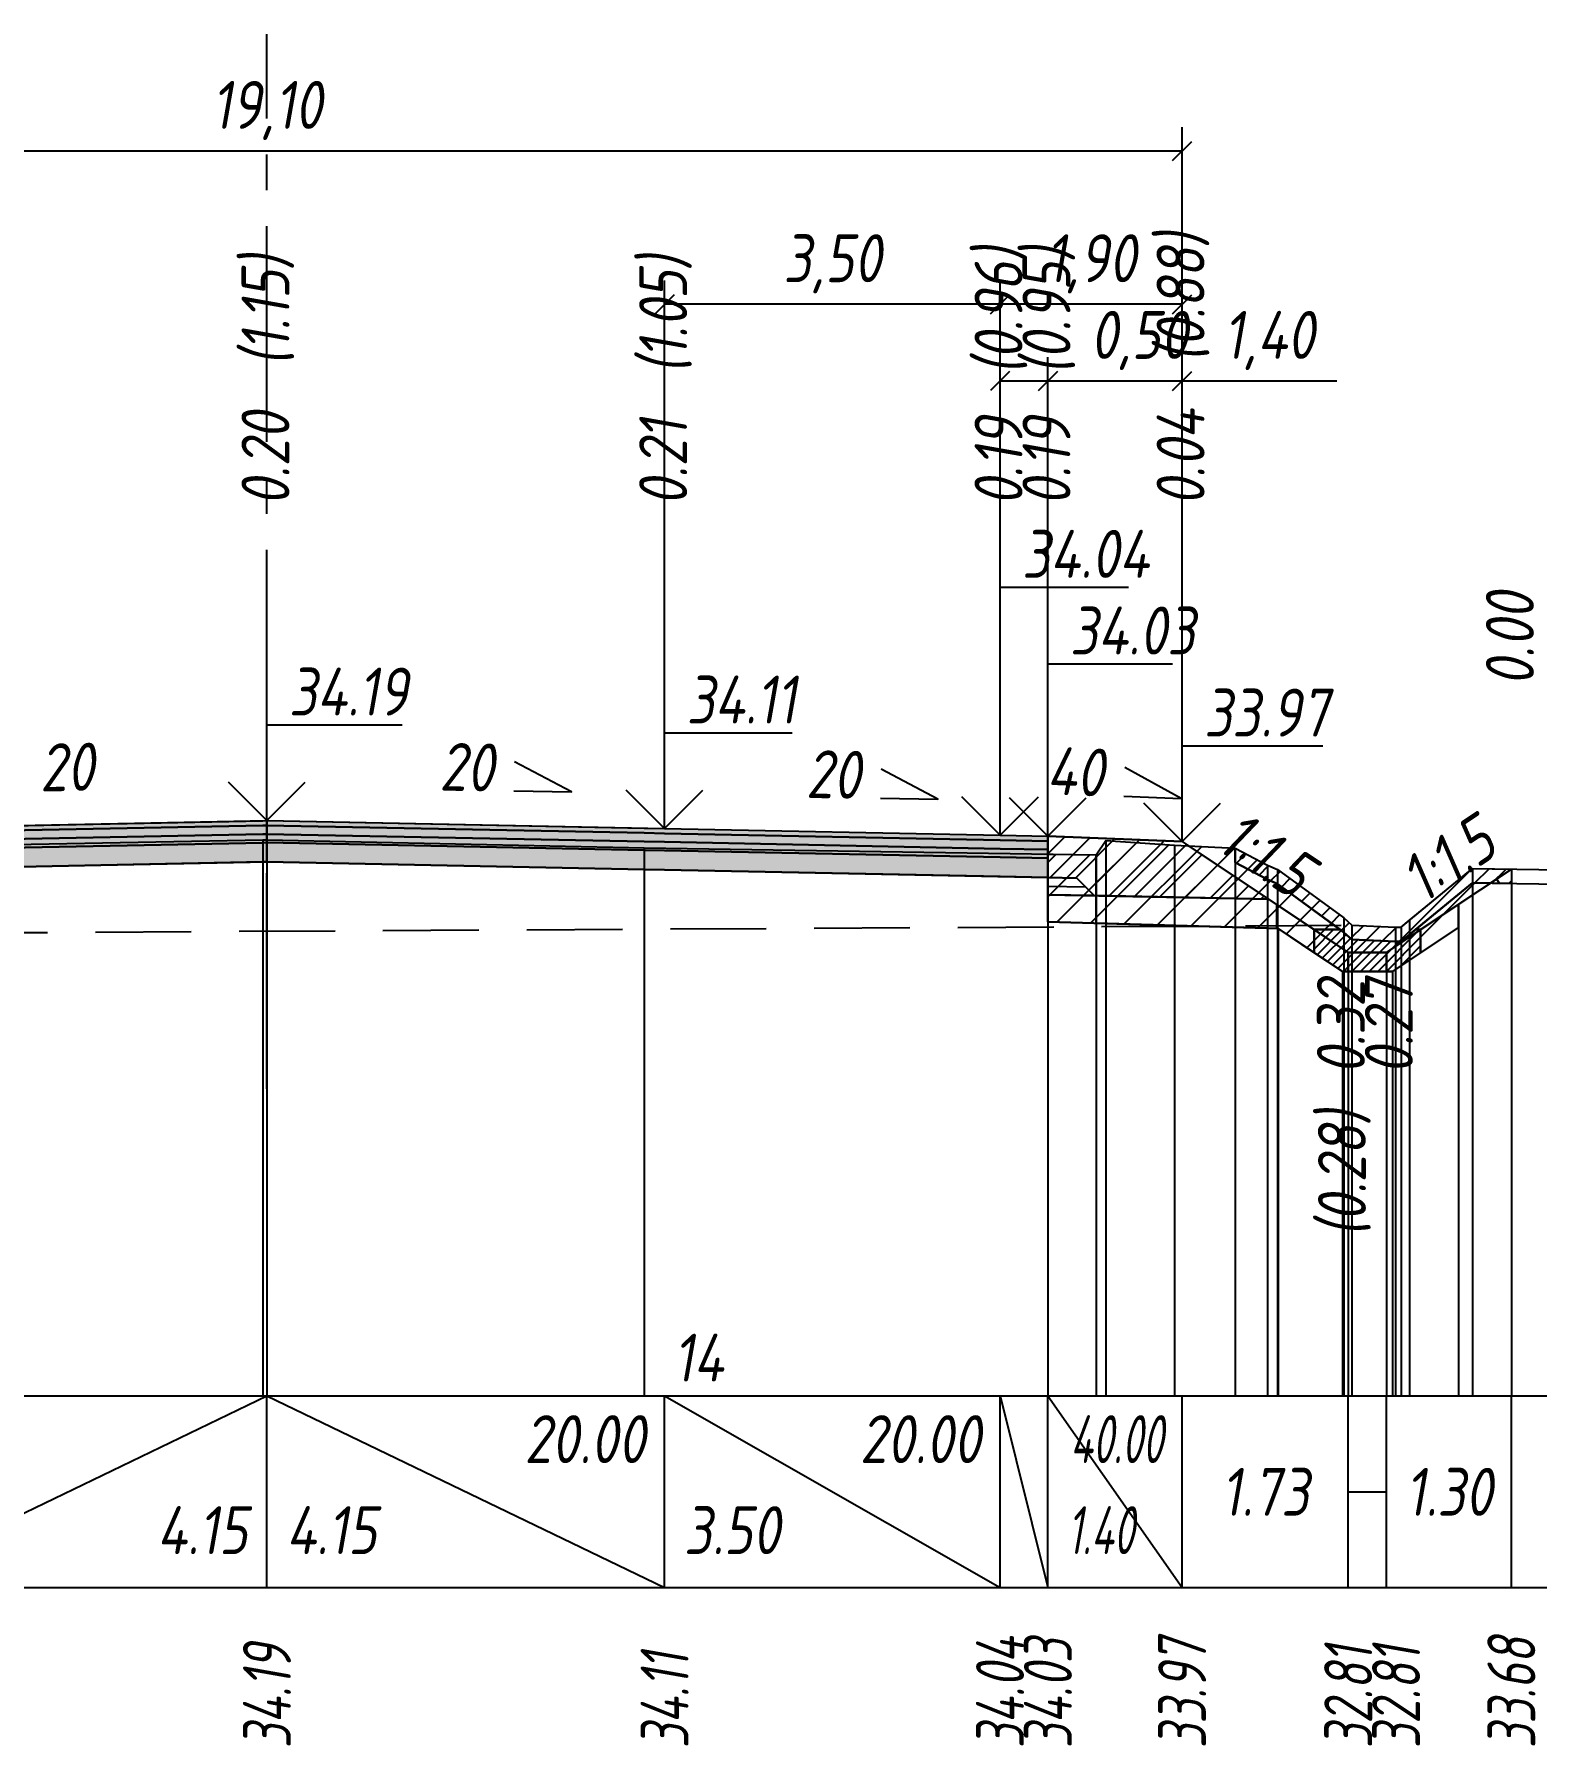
# Model space of a CAD drawing. Extents: x -717 to 1451, y -133302 to 233.
# Drawn here: x 161.8 to 240.2, y -91771.3 to -91682 of the extents above; entities that cross this region are included whole.
import ezdxf
from ezdxf.enums import TextEntityAlignment as Align

# ---------------------------------------------------------------- set-up
doc = ezdxf.new("R2010")
doc.units = 0
doc.linetypes.add('осевая2', pattern=[1.125, 0.75, -0.125, 0.125, -0.125])
doc.linetypes.add('штриховая', pattern=[0.75, 0.5, -0.25])
for name, color, linetype in [('Интерполированный поперечник', 2, 'Continuous'), ('Код_514', 1, 'Continuous'), ('Контур_0', 7, 'Continuous'), ('Контур_2521', 7, 'Continuous'), ('Контур_2564', 7, 'Continuous'), ('Контур_2660', 7, 'Continuous'), ('Контур_2665', 7, 'Continuous'), ('Контур_400', 7, 'Continuous'), ('Контур_508', 7, 'Continuous'), ('Контур_512', 7, 'Continuous'), ('Контур_513', 7, 'Continuous'), ('Контур_818', 7, 'Continuous'), ('Красный поперечник', 1, 'Continuous'), ('Объём_2501', 7, 'Continuous'), ('Объём_2564', 7, 'Continuous'), ('Объём_2650', 7, 'Continuous'), ('Объём_2660', 7, 'Continuous'), ('Объём_2661', 7, 'Continuous'), ('Объём_2662', 7, 'Continuous'), ('Объём_2663', 7, 'Continuous'), ('Объём_2664', 7, 'Continuous'), ('Объём_2665', 7, 'Continuous'), ('Объём_2666', 7, 'Continuous'), ('Объём_2667', 7, 'Continuous'), ('Объём_2668', 7, 'Continuous'), ('Объём_2669', 7, 'Continuous'), ('Объём_2675', 7, 'Continuous'), ('Ось', 1, 'осевая2'), ('Откосы', 7, 'Continuous'), ('Отметки покрытия', 7, 'Continuous'), ('Рабочие отметки', 7, 'Continuous'), ('Рабочие отметки доп.', 7, 'Continuous'), ('Слои выравнивания', 7, 'Continuous'), ('Таблица', 7, 'Continuous'), ('Уклоны проезжей части', 7, 'Continuous'), ('Черный поперечник', 3, 'Continuous')]:
    doc.layers.add(name, color=color, linetype=linetype)
for name, color, linetype, true_color in [('Контур_2540', 2, 'Continuous', 0xffff00), ('Контур_2560', 2, 'Continuous', 0xffff00), ('Контур_2561', 7, 'Continuous', 0xff8040), ('Контур_2562', 3, 'Continuous', 0x00ff00), ('Контур_2563', 7, 'Continuous', 0xff8000), ('Контур_2570', 7, 'Continuous', 0x80ff00), ('Контур_2583', 3, 'Continuous', 0x00ff00), ('Контур_2584', 3, 'Continuous', 0x00ff00), ('Контур_2725', 7, 'Continuous', 0x323232), ('Контур_2736', 4, 'Continuous', 0x00ffff), ('Контур_2737', 4, 'Continuous', 0x00ffff), ('Контур_2738', 4, 'Continuous', 0x00ffff), ('Контур_2739', 4, 'Continuous', 0x00ffff), ('Контур_2741', 4, 'Continuous', 0x00ffff), ('Контур_2742', 4, 'Continuous', 0x00ffff), ('Контур_2743', 4, 'Continuous', 0x00ffff), ('Контур_2744', 7, 'Continuous', 0xa4ffff), ('Контур_2745', 7, 'Continuous', 0xa4ffff), ('Контур_2747', 4, 'Continuous', 0x00ffff), ('Контур_2748', 4, 'Continuous', 0x00ffff), ('Контур_2749', 4, 'Continuous', 0x00ffff), ('Контур_2750', 4, 'Continuous', 0x00ffff), ('Контур_2751', 4, 'Continuous', 0x00ffff), ('Контур_2752', 4, 'Continuous', 0x00ffff), ('Контур_2760', 7, 'Continuous', 0x323232), ('Контур_2761', 7, 'Continuous', 0x323232), ('Контур_2762', 7, 'Continuous', 0x323232), ('Контур_2763', 7, 'Continuous', 0x323232), ('Контур_402', 7, 'Continuous', 0xff6464), ('Контур_703', 4, 'Continuous', 0x00ffff), ('Контур_705', 4, 'Continuous', 0x00ffff), ('Контур_707', 4, 'Continuous', 0x00ffff), ('Контур_720', 131, 'Continuous', 0xaaffff), ('Объём_2520', 7, 'Continuous', 0x80ffff), ('Объём_2540', 2, 'Continuous', 0xffff00), ('Объём_2560', 2, 'Continuous', 0xffff00), ('Объём_2561', 7, 'Continuous', 0xff8040), ('Объём_2562', 3, 'Continuous', 0x00ff00), ('Объём_2563', 7, 'Continuous', 0xff8000), ('Объём_2570', 7, 'Continuous', 0x80ff00), ('Объём_2583', 3, 'Continuous', 0x00ff00), ('Объём_2584', 3, 'Continuous', 0x00ff00), ('Объём_2593', 3, 'Continuous', 0x00ff00), ('Объём_2597', 3, 'Continuous', 0x00ff00), ('Объём_2600', 7, 'Continuous', 0x808000), ('Объём_2620', 2, 'Continuous', 0xffff00), ('Объём_2746', 2, 'Continuous', 0xffff00)]:
    doc.layers.add(name, color=color, linetype=linetype, true_color=true_color)
doc.styles.get("Standard").update_dxf_attribs({"font": 'txt', "height": 2.5})
doc.styles.add('М', font='romand.shx', dxfattribs={"width": 0.8, "oblique": 10, "height": 2.5})
doc.dimstyles.new('ISO-25', dxfattribs={"dimtxt": 2.5, "dimasz": 2.5, "dimexe": 1.25, "dimexo": 0.625, "dimtad": 1, "dimtxsty": 'Standard', "dimcen": 2.5, "dimadec": 0, "dimazin": 0, "dimtfac": 1, "dimtmove": 0, "dimatfit": 3, "dimfxl": 1, "dimarcsym": 0})

# ---------------------------------------------------------------- blocks, each defined once
blk = doc.blocks.new('_Oblique')
at = {"color": 0, "linetype": 'ByBlock', "lineweight": -2}
blk.add_line((-0.5, -0.5), (0.5, 0.5), dxfattribs=at)
blk = doc.blocks.new('*D1795')
at = {"color": 0, "lineweight": -2, "transparency": 16777216}
for p, q in [((214.697, -91723.233), (214.697, -91698.793)), ((221.697, -91723.513), (221.697, -91698.793)), ((214.697, -91700.043), (221.697, -91700.043)), ((221.697, -91700.043), (229.777, -91700.043))]:
    blk.add_line(p, q, dxfattribs=at)
at = {"layer": 'Defpoints', "color": 0, "transparency": 16777216}
for p in [(221.697, -91700.043), (214.697, -91723.858), (221.697, -91724.138)]:
    blk.add_point(p, dxfattribs=at)
at = {"color": 0, "lineweight": -2, "transparency": 16777216, "rotation": 180}
blk.add_blockref('_Oblique', (214.697, -91700.043), dxfattribs=at)
at = {"color": 0, "lineweight": -2, "transparency": 16777216}
blk.add_blockref('_Oblique', (221.697, -91700.043), dxfattribs=at)
at = {"color": 0, "transparency": 16777216, "insert": (226.237, -91697.93), "char_height": 2.5, "width": 8.75, "attachment_point": 5, "style": 'М'}
blk.add_mtext('1,40', dxfattribs=at)
blk = doc.blocks.new('*D1797')
at = {"color": 0, "lineweight": -2, "transparency": 16777216}
for p, q in [((212.197, -91723.183), (212.197, -91698.793)), ((214.697, -91723.233), (214.697, -91698.793)), ((212.197, -91700.043), (214.697, -91700.043)), ((214.697, -91700.043), (223.22, -91700.043))]:
    blk.add_line(p, q, dxfattribs=at)
at = {"layer": 'Defpoints', "color": 0, "transparency": 16777216}
for p in [(214.697, -91700.043), (212.197, -91723.808), (214.697, -91723.858)]:
    blk.add_point(p, dxfattribs=at)
at = {"color": 0, "lineweight": -2, "transparency": 16777216, "rotation": 180}
blk.add_blockref('_Oblique', (212.197, -91700.043), dxfattribs=at)
at = {"color": 0, "lineweight": -2, "transparency": 16777216}
blk.add_blockref('_Oblique', (214.697, -91700.043), dxfattribs=at)
at = {"color": 0, "transparency": 16777216, "insert": (219.458, -91697.93), "char_height": 2.5, "width": 9.16667, "attachment_point": 5, "style": 'М'}
blk.add_mtext('0,50', dxfattribs=at)
blk = doc.blocks.new('*D1799')
at = {"color": 0, "lineweight": -2, "transparency": 16777216}
for p, q in [((194.697, -91722.833), (194.697, -91694.793)), ((212.197, -91723.183), (212.197, -91694.793)), ((212.197, -91696.043), (194.697, -91696.043))]:
    blk.add_line(p, q, dxfattribs=at)
at = {"layer": 'Defpoints', "color": 0, "transparency": 16777216}
for p in [(194.697, -91696.043), (194.697, -91723.458), (212.197, -91723.808)]:
    blk.add_point(p, dxfattribs=at)
at = {"color": 0, "lineweight": -2, "transparency": 16777216, "rotation": 180}
blk.add_blockref('_Oblique', (194.697, -91696.043), dxfattribs=at)
at = {"color": 0, "lineweight": -2, "transparency": 16777216}
blk.add_blockref('_Oblique', (212.197, -91696.043), dxfattribs=at)
at = {"color": 0, "transparency": 16777216, "insert": (203.447, -91693.93), "char_height": 2.5, "width": 9.58333, "attachment_point": 5, "style": 'М'}
blk.add_mtext('3,50', dxfattribs=at)
blk = doc.blocks.new('*D1800')
at = {"color": 0, "lineweight": -2, "transparency": 16777216}
for p, q in [((212.197, -91723.183), (212.197, -91694.793)), ((221.697, -91723.513), (221.697, -91694.793)), ((221.697, -91696.043), (212.197, -91696.043))]:
    blk.add_line(p, q, dxfattribs=at)
at = {"layer": 'Defpoints', "color": 0, "transparency": 16777216}
for p in [(212.197, -91696.043), (212.197, -91723.808), (221.697, -91724.138)]:
    blk.add_point(p, dxfattribs=at)
at = {"color": 0, "lineweight": -2, "transparency": 16777216, "rotation": 180}
blk.add_blockref('_Oblique', (212.197, -91696.043), dxfattribs=at)
at = {"color": 0, "lineweight": -2, "transparency": 16777216}
blk.add_blockref('_Oblique', (221.697, -91696.043), dxfattribs=at)
at = {"color": 0, "transparency": 16777216, "insert": (216.947, -91693.93), "char_height": 2.5, "width": 8.75, "attachment_point": 5, "style": 'М'}
blk.add_mtext('1,90', dxfattribs=at)
blk = doc.blocks.new('*D1802')
at = {"color": 0, "lineweight": -2, "transparency": 16777216}
for p, q in [((126.197, -91723.513), (126.197, -91686.793)), ((221.697, -91723.513), (221.697, -91686.793)), ((126.197, -91688.043), (221.697, -91688.043))]:
    blk.add_line(p, q, dxfattribs=at)
at = {"layer": 'Defpoints', "color": 0, "transparency": 16777216}
for p in [(221.697, -91688.043), (126.197, -91724.138), (221.697, -91724.138)]:
    blk.add_point(p, dxfattribs=at)
at = {"color": 0, "lineweight": -2, "transparency": 16777216, "rotation": 180}
blk.add_blockref('_Oblique', (126.197, -91688.043), dxfattribs=at)
at = {"color": 0, "lineweight": -2, "transparency": 16777216}
blk.add_blockref('_Oblique', (221.697, -91688.043), dxfattribs=at)
at = {"color": 0, "transparency": 16777216, "insert": (173.947, -91685.93), "char_height": 2.5, "width": 10.41667, "attachment_point": 5, "style": 'М'}
blk.add_mtext('19,10', dxfattribs=at)

msp = doc.modelspace()

# ---------------------------------------------------------------- hatches: boundary and pattern name
at = {"layer": 'Объём_2563'}
h = msp.add_hatch(dxfattribs=at)
h.set_pattern_fill('ANSI31', color=256, scale=0.3)
h.paths.add_polyline_path([(217.115, -91726.894), (216.197, -91725.976), (214.697, -91725.946), (214.697, -91723.796), (221.697, -91724.076), (226.197, -91727.076)])
at = {"layer": 'Объём_2570'}
h = msp.add_hatch(dxfattribs=at)
h.set_pattern_fill('ANSI31', color=256, scale=0.2)
h.paths.add_polyline_path([(238.879, -91726.263), (236.853, -91726.232), (233.13, -91729.288), (232.823, -91729.287), (230.554, -91729.186), (230.131, -91728.81), (226.683, -91726.287), (226.156, -91726.051), (224.463, -91725.169), (224.463, -91724.419), (226.156, -91725.301), (226.683, -91725.537), (230.131, -91728.06), (230.554, -91728.436), (232.823, -91728.537), (233.13, -91728.538), (236.853, -91725.482), (238.879, -91725.513)])
at = {"layer": 'Объём_2600'}
h = msp.add_hatch(dxfattribs=at)
h.set_pattern_fill('ANSI31', color=6, scale=0.4)
h.paths.add_polyline_path([(226.701, -91728.613), (214.697, -91728.253), (214.697, -91724.723), (217.215, -91724.761), (217.715, -91724.011), (221.296, -91724.253), (224.463, -91724.419), (224.463, -91725.169), (226.156, -91726.051), (226.683, -91726.287), (229.939, -91728.67), (228.588, -91728.67), (228.588, -91729.872)])
h = msp.add_hatch(dxfattribs=at)
h.set_pattern_fill('HONEY', color=5, scale=0.3)
h.paths.add_polyline_path([(237.779, -91726.246), (238.879, -91725.513), (238.879, -91726.263)])
h = msp.add_hatch(dxfattribs=at)
h.set_pattern_fill('ANSI31', color=6, scale=0.4)
h.paths.add_polyline_path([(236.853, -91726.232), (237.779, -91726.246), (236.116, -91727.355), (236.116, -91728.557), (234.144, -91729.872), (234.144, -91728.67), (233.883, -91728.67)])
at = {"layer": 'Объём_2620'}
h = msp.add_hatch(dxfattribs=at)
h.set_pattern_fill('ANSI31', color=2, scale=0.1)
h.paths.add_polyline_path([(234.144, -91728.67), (234.144, -91729.872), (232.669, -91730.855), (230.063, -91730.855), (228.588, -91729.872), (228.588, -91728.67), (229.939, -91728.67), (230.131, -91728.81), (230.554, -91729.186), (232.823, -91729.287), (233.13, -91729.288), (233.883, -91728.67)])
at = {"layer": 'Слои выравнивания'}
for color, points in [(2, [(133.197, -91723.796), (135.697, -91723.746), (153.197, -91723.396), (155.128, -91723.357), (173.738, -91722.985), (173.947, -91722.981), (173.947, -91723.231), (173.738, -91723.235), (155.128, -91723.607), (153.197, -91723.646), (135.697, -91723.996), (133.197, -91724.046)]), (2, [(173.947, -91722.981), (193.633, -91723.374), (194.697, -91723.396), (212.197, -91723.746), (214.697, -91723.796), (214.697, -91724.046), (212.197, -91723.996), (194.697, -91723.646), (193.633, -91723.624), (173.947, -91723.231)]), (3, [(133.197, -91724.046), (135.697, -91723.996), (153.197, -91723.646), (155.128, -91723.607), (173.738, -91723.235), (173.947, -91723.231), (173.947, -91723.681), (173.738, -91723.685), (155.128, -91724.057), (153.197, -91724.096), (135.697, -91724.446), (133.197, -91724.496)]), (4, [(133.197, -91724.496), (135.697, -91724.446), (153.197, -91724.096), (155.128, -91724.057), (173.738, -91723.685), (173.947, -91723.681), (173.947, -91724.131), (173.738, -91724.135), (155.128, -91724.507), (153.197, -91724.546), (135.697, -91724.896), (133.197, -91724.946)]), (3, [(173.947, -91723.231), (193.633, -91723.624), (194.697, -91723.646), (212.197, -91723.996), (214.697, -91724.046), (214.697, -91724.496), (212.197, -91724.446), (194.697, -91724.096), (193.633, -91724.074), (173.947, -91723.681)]), (4, [(173.947, -91723.681), (193.633, -91724.074), (194.697, -91724.096), (212.197, -91724.446), (214.697, -91724.496), (214.697, -91724.946), (212.197, -91724.896), (194.697, -91724.546), (193.633, -91724.524), (173.947, -91724.131)]), (5, [(133.197, -91724.946), (135.697, -91724.896), (153.197, -91724.546), (155.128, -91724.507), (173.738, -91724.135), (173.947, -91724.131), (173.947, -91725.131), (173.738, -91725.135), (155.128, -91725.507), (153.197, -91725.546), (135.697, -91725.896), (133.197, -91725.946)]), (5, [(173.947, -91724.131), (193.633, -91724.524), (194.697, -91724.546), (212.197, -91724.896), (214.697, -91724.946), (214.697, -91725.946), (212.197, -91725.896), (194.697, -91725.546), (193.633, -91725.524), (173.947, -91725.131)])]:
    msp.add_hatch(color=color, dxfattribs=at).paths.add_polyline_path(points)

# ---------------------------------------------------------------- linework, layer by layer
at = {"layer": 'Интерполированный поперечник', "linetype": 'штриховая', "ltscale": 10, "flags": 128}
msp.add_lwpolyline([(105, -91729.126), (230.554, -91728.436)], dxfattribs=at)
at = {"layer": 'Код_514'}
for p, q in [((153.197, -91763), (173.947, -91753)), ((173.947, -91763), (173.947, -91753)), ((173.947, -91753), (194.697, -91763)), ((194.697, -91763), (194.697, -91753)), ((194.697, -91753), (212.197, -91763)), ((212.197, -91763), (212.197, -91753)), ((212.197, -91753), (214.697, -91763)), ((214.697, -91763), (214.697, -91753)), ((214.697, -91753), (221.697, -91763)), ((221.697, -91763), (221.697, -91753)), ((230.366, -91763), (230.366, -91753)), ((232.366, -91763), (232.366, -91753)), ((238.879, -91763), (238.879, -91753)), ((230.366, -91758), (232.366, -91758))]:
    msp.add_line(p, q, dxfattribs=at)
at = {"layer": 'Контур_0', "flags": 128}
for points in [[(221.697, -91724.076), (221.697, -91724.076), (221.697, -91724.076), (221.697, -91724.076), (221.697, -91724.076), (221.697, -91724.076), (221.697, -91724.076), (221.697, -91724.076), (221.697, -91724.076), (221.697, -91724.076), (221.697, -91724.076), (221.697, -91724.076), (221.697, -91724.076), (221.697, -91724.076), (221.697, -91724.076), (230.366, -91729.855)], [(221.697, -91724.076), (221.697, -91724.076), (221.697, -91724.076), (221.697, -91724.076), (221.697, -91724.076), (221.697, -91724.076), (221.697, -91724.076), (221.697, -91724.076), (221.697, -91724.076), (221.697, -91724.076), (221.697, -91724.076), (221.697, -91724.076), (221.697, -91724.076), (221.697, -91724.076), (221.697, -91724.076), (230.366, -91729.855), (232.366, -91729.855), (238.879, -91725.513), (238.879, -91725.513), (238.879, -91725.513), (238.879, -91725.513), (238.879, -91725.513), (238.879, -91725.513), (238.879, -91725.513), (238.879, -91725.513), (238.879, -91725.513), (238.879, -91725.513), (238.879, -91725.513), (238.879, -91725.513), (238.879, -91725.513)], [(214.697, -91726.846), (214.697, -91725.946), (216.197, -91725.976), (217.115, -91726.894), (214.697, -91726.846), (214.697, -91726.846)], [(214.697, -91725.946), (216.197, -91725.976), (217.115, -91726.894), (226.197, -91727.076)]]:
    msp.add_lwpolyline(points, dxfattribs=at)
at = {"layer": 'Контур_2521', "color": 250, "flags": 128}
msp.add_lwpolyline([(214.697, -91726.396), (216.656, -91726.435)], dxfattribs=at)
at = {"layer": 'Контур_2540', "flags": 128}
msp.add_lwpolyline([(226.616, -91728.557), (226.701, -91728.613), (214.697, -91728.253), (214.697, -91726.846), (226.197, -91727.076), (226.616, -91727.355), (226.616, -91728.557), (226.616, -91728.557)], dxfattribs=at)
at = {"layer": 'Контур_2560', "flags": 128}
msp.add_lwpolyline([(214.697, -91723.796), (221.697, -91724.076), (221.697, -91724.076), (221.697, -91724.076)], dxfattribs=at)
at = {"layer": 'Контур_2561', "flags": 128}
msp.add_lwpolyline([(214.697, -91723.796), (214.697, -91723.796), (221.697, -91724.076), (221.697, -91724.076), (214.697, -91723.796)], dxfattribs=at)
at = {"layer": 'Контур_2562', "flags": 128}
msp.add_lwpolyline([(221.697, -91724.076), (221.697, -91724.076), (221.697, -91724.076), (221.697, -91724.076), (221.697, -91724.076)], dxfattribs=at)
at = {"layer": 'Контур_2563', "flags": 128}
msp.add_lwpolyline([(217.115, -91726.894), (216.197, -91725.976), (214.697, -91725.946), (214.697, -91723.796), (221.697, -91724.076), (226.197, -91727.076), (217.115, -91726.894), (217.115, -91726.894)], dxfattribs=at)
at = {"layer": 'Контур_2564', "flags": 128}
msp.add_lwpolyline([(214.697, -91723.796), (221.697, -91724.076)], dxfattribs=at)
at = {"layer": 'Контур_2570', "flags": 128}
msp.add_lwpolyline([(155.128, -91724.333), (173.738, -91723.981), (173.947, -91723.986), (193.633, -91724.408), (217.215, -91724.761), (217.715, -91724.011), (221.296, -91724.253), (224.463, -91724.419), (224.463, -91725.169), (226.156, -91726.051), (226.683, -91726.287), (230.131, -91728.81), (230.554, -91729.186), (232.823, -91729.287), (233.13, -91729.288), (233.567, -91728.929), (236.853, -91726.232), (262.276, -91726.614)], dxfattribs=at)
at = {"layer": 'Контур_2583', "flags": 128}
for points in [[(230.366, -91729.855), (226.616, -91727.355), (226.616, -91728.557), (230.063, -91730.855), (230.366, -91730.855), (230.366, -91729.855)], [(236.116, -91728.557), (236.116, -91727.355), (232.366, -91729.855), (232.366, -91730.855), (232.669, -91730.855), (236.116, -91728.557)]]:
    msp.add_lwpolyline(points, dxfattribs=at)
at = {"layer": 'Контур_2584', "flags": 128}
msp.add_lwpolyline([(230.366, -91729.855), (230.366, -91730.855), (232.366, -91730.855), (232.366, -91729.855), (230.366, -91729.855)], dxfattribs=at)
at = {"layer": 'Контур_2660', "flags": 128}
msp.add_lwpolyline([(214.697, -91728.253), (226.701, -91728.613)], dxfattribs=at)
at = {"layer": 'Контур_2665', "flags": 128}
msp.add_lwpolyline([(221.697, -91724.076), (221.697, -91724.076)], dxfattribs=at)
at = {"layer": 'Контур_2725', "flags": 128}
msp.add_lwpolyline([(133.197, -91725.946), (135.697, -91725.896), (153.197, -91725.546), (155.128, -91725.507), (173.738, -91725.135), (173.947, -91725.131), (193.633, -91725.524), (194.697, -91725.546), (212.197, -91725.896), (214.697, -91725.946)], dxfattribs=at)
at = {"layer": 'Контур_2736', "flags": 128}
msp.add_lwpolyline([(221.697, -91724.076), (221.697, -91724.076)], dxfattribs=at)
at = {"layer": 'Контур_2737', "flags": 128}
msp.add_lwpolyline([(221.697, -91724.076), (221.697, -91724.076)], dxfattribs=at)
at = {"layer": 'Контур_2738', "flags": 128}
msp.add_lwpolyline([(221.697, -91724.076), (221.697, -91724.076)], dxfattribs=at)
at = {"layer": 'Контур_2739', "flags": 128}
msp.add_lwpolyline([(221.697, -91724.076), (221.697, -91724.076)], dxfattribs=at)
at = {"layer": 'Контур_2741', "flags": 128}
msp.add_lwpolyline([(238.879, -91725.513), (238.879, -91725.513)], dxfattribs=at)
at = {"layer": 'Контур_2742', "flags": 128}
msp.add_lwpolyline([(238.879, -91725.513), (238.879, -91725.513)], dxfattribs=at)
at = {"layer": 'Контур_2743', "flags": 128}
msp.add_lwpolyline([(238.879, -91725.513), (238.879, -91725.513)], dxfattribs=at)
at = {"layer": 'Контур_2744', "flags": 128}
msp.add_lwpolyline([(238.879, -91725.513), (238.879, -91725.513)], dxfattribs=at)
msp.add_lwpolyline([(238.879, -91725.513), (238.879, -91725.513)], dxfattribs=at)
msp.add_lwpolyline([(238.879, -91725.513), (238.879, -91725.513)], dxfattribs=at)
msp.add_lwpolyline([(238.879, -91725.513), (238.879, -91725.513)], dxfattribs=at)
msp.add_lwpolyline([(238.879, -91725.513), (238.879, -91725.513)], dxfattribs=at)
msp.add_lwpolyline([(238.879, -91725.513), (238.879, -91725.513)], dxfattribs=at)
at = {"layer": 'Контур_2745', "flags": 128}
msp.add_lwpolyline([(221.697, -91724.076), (221.697, -91724.076)], dxfattribs=at)
msp.add_lwpolyline([(221.697, -91724.076), (221.697, -91724.076)], dxfattribs=at)
msp.add_lwpolyline([(221.697, -91724.076), (221.697, -91724.076)], dxfattribs=at)
msp.add_lwpolyline([(221.697, -91724.076), (221.697, -91724.076)], dxfattribs=at)
msp.add_lwpolyline([(221.697, -91724.076), (221.697, -91724.076)], dxfattribs=at)
msp.add_lwpolyline([(221.697, -91724.076), (221.697, -91724.076)], dxfattribs=at)
at = {"layer": 'Контур_2747', "flags": 128}
msp.add_lwpolyline([(221.697, -91724.076), (221.697, -91724.076)], dxfattribs=at)
at = {"layer": 'Контур_2748', "flags": 128}
msp.add_lwpolyline([(221.697, -91724.076), (221.697, -91724.076)], dxfattribs=at)
at = {"layer": 'Контур_2749', "flags": 128}
msp.add_lwpolyline([(221.697, -91724.076), (221.697, -91724.076)], dxfattribs=at)
at = {"layer": 'Контур_2750', "flags": 128}
msp.add_lwpolyline([(238.879, -91725.513), (238.879, -91725.513)], dxfattribs=at)
at = {"layer": 'Контур_2751', "flags": 128}
msp.add_lwpolyline([(238.879, -91725.513), (238.879, -91725.513)], dxfattribs=at)
at = {"layer": 'Контур_2752', "flags": 128}
msp.add_lwpolyline([(238.879, -91725.513), (238.879, -91725.513)], dxfattribs=at)
at = {"layer": 'Контур_2760', "flags": 128}
msp.add_lwpolyline([(133.197, -91723.796), (135.697, -91723.746), (153.197, -91723.396), (155.128, -91723.357), (173.738, -91722.985), (173.947, -91722.981), (193.633, -91723.374), (194.697, -91723.396), (212.197, -91723.746), (214.697, -91723.796)], dxfattribs=at)
at = {"layer": 'Контур_2761', "flags": 128}
msp.add_lwpolyline([(133.197, -91724.046), (135.697, -91723.996), (153.197, -91723.646), (155.128, -91723.607), (173.738, -91723.235), (173.947, -91723.231), (193.633, -91723.624), (194.697, -91723.646), (212.197, -91723.996), (214.697, -91724.046)], dxfattribs=at)
at = {"layer": 'Контур_2762', "flags": 128}
msp.add_lwpolyline([(133.197, -91724.496), (135.697, -91724.446), (153.197, -91724.096), (155.128, -91724.057), (173.738, -91723.685), (173.947, -91723.681), (193.633, -91724.074), (194.697, -91724.096), (212.197, -91724.446), (214.697, -91724.496)], dxfattribs=at)
at = {"layer": 'Контур_2763', "flags": 128}
msp.add_lwpolyline([(133.197, -91724.946), (135.697, -91724.896), (153.197, -91724.546), (155.128, -91724.507), (173.738, -91724.135), (173.947, -91724.131), (193.633, -91724.524), (194.697, -91724.546), (212.197, -91724.896), (214.697, -91724.946)], dxfattribs=at)
at = {"layer": 'Контур_400', "flags": 128}
for points in [[(133.197, -91723.796), (135.697, -91723.746), (135.697, -91723.746), (135.697, -91723.746), (135.697, -91723.746), (135.697, -91723.746), (135.697, -91723.746), (153.197, -91723.396), (173.947, -91722.981)], [(173.947, -91722.981), (194.697, -91723.396), (212.197, -91723.746), (212.197, -91723.746), (212.197, -91723.746), (212.197, -91723.746), (212.197, -91723.746), (212.197, -91723.746), (214.697, -91723.796)]]:
    msp.add_lwpolyline(points, dxfattribs=at)
at = {"layer": 'Контур_402', "flags": 128}
msp.add_lwpolyline([(119.306, -91728.67), (133.197, -91728.253), (133.197, -91725.946), (173.947, -91725.131), (214.697, -91725.946), (214.697, -91728.253), (226.701, -91728.613)], dxfattribs=at)
at = {"layer": 'Контур_508', "flags": 128}
msp.add_lwpolyline([(105, -91729.126), (107.06, -91730.5), (107.06, -91731.702), (110.508, -91734), (110.81, -91734), (112.81, -91734), (113.113, -91734), (116.56, -91731.702), (116.56, -91730.5), (119.306, -91728.67), (133.197, -91728.253), (133.197, -91725.946), (173.947, -91725.131), (214.697, -91725.946), (214.697, -91728.253), (226.701, -91728.613), (230.063, -91730.855), (230.366, -91730.855), (232.366, -91730.855), (232.669, -91730.855), (236.116, -91728.557), (236.116, -91727.355), (238.879, -91725.513)], dxfattribs=at)
at = {"layer": 'Контур_512', "flags": 128}
msp.add_lwpolyline([(214.697, -91728.253), (226.701, -91728.613), (230.063, -91730.855), (230.366, -91730.855), (232.366, -91730.855), (232.669, -91730.855), (236.116, -91728.557), (236.116, -91727.355), (238.879, -91725.513)], dxfattribs=at)
at = {"layer": 'Контур_513', "flags": 128}
msp.add_lwpolyline([(105, -91729.126), (107.06, -91730.5), (107.06, -91731.702), (110.508, -91734), (110.81, -91734), (112.81, -91734), (113.113, -91734), (116.56, -91731.702), (116.56, -91730.5), (119.306, -91728.67), (133.197, -91728.253), (133.197, -91725.946), (173.947, -91725.131), (214.697, -91725.946), (214.697, -91728.253), (226.701, -91728.613), (230.063, -91730.855), (230.366, -91730.855), (232.366, -91730.855), (232.669, -91730.855), (236.116, -91728.557), (236.116, -91727.355), (238.879, -91725.513)], dxfattribs=at)
at = {"layer": 'Контур_703', "flags": 128}
for points in [[(221.697, -91724.076), (221.697, -91724.076)], [(221.697, -91724.076), (230.366, -91729.855)]]:
    msp.add_lwpolyline(points, dxfattribs=at)
at = {"layer": 'Контур_705', "flags": 128}
msp.add_lwpolyline([(221.697, -91724.076), (221.697, -91724.076)], dxfattribs=at)
at = {"layer": 'Контур_707', "flags": 128}
msp.add_lwpolyline([(232.366, -91729.855), (238.879, -91725.513)], dxfattribs=at)
at = {"layer": 'Контур_720', "flags": 128}
msp.add_lwpolyline([(230.366, -91729.855), (232.366, -91729.855)], dxfattribs=at)
at = {"layer": 'Контур_818', "flags": 128}
msp.add_lwpolyline([(155.128, -91724.333), (173.738, -91723.981), (173.947, -91723.986), (193.633, -91724.408), (217.215, -91724.761), (217.715, -91724.011), (221.296, -91724.253), (224.463, -91724.419), (224.463, -91725.169), (226.156, -91726.051), (226.683, -91726.287), (230.131, -91728.81), (230.554, -91729.186), (232.823, -91729.287), (233.13, -91729.288), (233.567, -91728.929), (236.853, -91726.232), (238.879, -91726.263)], dxfattribs=at)
at = {"layer": 'Красный поперечник'}
for p, q in [((153.197, -91723.396), (173.947, -91722.981)), ((173.947, -91722.981), (194.697, -91723.396)), ((194.697, -91723.396), (212.197, -91723.746)), ((212.197, -91723.746), (214.697, -91723.796)), ((214.697, -91723.796), (221.697, -91724.076)), ((221.697, -91724.076), (230.366, -91729.855)), ((232.366, -91729.855), (238.879, -91725.513)), ((238.879, -91725.513), (238.879, -91753)), ((236.116, -91727.355), (236.116, -91753)), ((214.697, -91728.253), (214.697, -91753)), ((226.701, -91728.613), (226.701, -91753)), ((236.116, -91728.557), (236.116, -91753)), ((230.366, -91729.855), (232.366, -91729.855)), ((230.063, -91730.855), (230.063, -91753)), ((230.366, -91730.855), (230.366, -91753)), ((232.366, -91730.855), (232.366, -91753)), ((232.669, -91730.855), (232.669, -91753))]:
    msp.add_line(p, q, dxfattribs=at)
at = {"layer": 'Объём_2501', "flags": 128}
for points in [[(133.197, -91723.796), (135.697, -91723.746), (135.697, -91723.746), (135.697, -91723.746), (135.697, -91723.746), (135.697, -91723.746), (135.697, -91723.746), (153.197, -91723.396), (173.947, -91722.981)], [(173.947, -91722.981), (194.697, -91723.396), (212.197, -91723.746), (212.197, -91723.746), (212.197, -91723.746), (212.197, -91723.746), (212.197, -91723.746), (212.197, -91723.746), (214.697, -91723.796)]]:
    msp.add_lwpolyline(points, dxfattribs=at)
at = {"layer": 'Объём_2520', "color": 250, "flags": 128}
msp.add_lwpolyline([(214.697, -91726.846), (214.697, -91725.946), (216.197, -91725.976), (217.115, -91726.894), (214.697, -91726.846), (214.697, -91726.846)], dxfattribs=at)
at = {"layer": 'Объём_2540', "flags": 128}
msp.add_lwpolyline([(226.616, -91728.557), (226.701, -91728.613), (214.697, -91728.253), (214.697, -91726.846), (226.197, -91727.076), (226.616, -91727.355), (226.616, -91728.557), (226.616, -91728.557)], dxfattribs=at)
at = {"layer": 'Объём_2560', "flags": 128}
msp.add_lwpolyline([(214.697, -91723.796), (221.697, -91724.076), (221.697, -91724.076), (221.697, -91724.076)], dxfattribs=at)
at = {"layer": 'Объём_2561', "flags": 128}
msp.add_lwpolyline([(214.697, -91723.796), (214.697, -91723.796), (221.697, -91724.076), (221.697, -91724.076), (214.697, -91723.796)], dxfattribs=at)
at = {"layer": 'Объём_2562', "flags": 128}
msp.add_lwpolyline([(221.697, -91724.076), (221.697, -91724.076), (221.697, -91724.076), (221.697, -91724.076), (221.697, -91724.076)], dxfattribs=at)
at = {"layer": 'Объём_2563', "color": 250, "flags": 128}
msp.add_lwpolyline([(217.115, -91726.894), (216.197, -91725.976), (214.697, -91725.946), (214.697, -91723.796), (221.697, -91724.076), (226.197, -91727.076), (217.115, -91726.894), (217.115, -91726.894)], dxfattribs=at)
at = {"layer": 'Объём_2564', "flags": 128}
msp.add_lwpolyline([(214.697, -91723.796), (221.697, -91724.076)], dxfattribs=at)
at = {"layer": 'Объём_2570', "flags": 128}
msp.add_lwpolyline([(238.879, -91726.263), (236.853, -91726.232), (233.13, -91729.288), (232.823, -91729.287), (230.554, -91729.186), (230.131, -91728.81), (226.683, -91726.287), (226.156, -91726.051), (224.463, -91725.169), (224.463, -91724.419), (226.156, -91725.301), (226.683, -91725.537), (230.131, -91728.06), (230.554, -91728.436), (232.823, -91728.537), (233.13, -91728.538), (236.853, -91725.482), (238.879, -91725.513), (238.879, -91726.263), (238.879, -91726.263)], dxfattribs=at)
at = {"layer": 'Объём_2583', "flags": 128}
for points in [[(230.366, -91729.855), (226.616, -91727.355), (226.616, -91728.557), (230.063, -91730.855), (230.366, -91730.855), (230.366, -91729.855)], [(236.116, -91728.557), (236.116, -91727.355), (232.366, -91729.855), (232.366, -91730.855), (232.669, -91730.855), (236.116, -91728.557)]]:
    msp.add_lwpolyline(points, dxfattribs=at)
at = {"layer": 'Объём_2584', "flags": 128}
msp.add_lwpolyline([(230.366, -91729.855), (230.366, -91730.855), (232.366, -91730.855), (232.366, -91729.855), (230.366, -91729.855)], dxfattribs=at)
at = {"layer": 'Объём_2593', "flags": 128}
for points in [[(226.616, -91727.355), (230.366, -91729.855)], [(232.366, -91729.855), (236.116, -91727.355)]]:
    msp.add_lwpolyline(points, dxfattribs=at)
at = {"layer": 'Объём_2597', "flags": 128}
msp.add_lwpolyline([(230.366, -91729.855), (232.366, -91729.855)], dxfattribs=at)
at = {"layer": 'Объём_2600', "color": 5, "flags": 128}
msp.add_lwpolyline([(237.779, -91726.246), (238.879, -91725.513), (238.879, -91726.263), (237.779, -91726.246), (237.779, -91726.246)], dxfattribs=at)
at = {"layer": 'Объём_2620', "flags": 128}
msp.add_lwpolyline([(234.144, -91728.67), (234.144, -91729.872), (232.669, -91730.855), (230.063, -91730.855), (228.588, -91729.872), (228.588, -91728.67), (229.939, -91728.67), (230.131, -91728.81), (230.554, -91729.186), (232.823, -91729.287), (233.13, -91729.288), (233.883, -91728.67), (234.144, -91728.67), (234.144, -91728.67)], dxfattribs=at)
at = {"layer": 'Объём_2650', "color": 6, "flags": 128}
for points in [[(226.701, -91728.613), (214.697, -91728.253), (214.697, -91724.723), (217.215, -91724.761), (217.715, -91724.011), (221.296, -91724.253), (224.463, -91724.419), (224.463, -91725.169), (226.156, -91726.051), (226.683, -91726.287), (229.939, -91728.67), (228.588, -91728.67), (228.588, -91729.872), (226.701, -91728.613), (226.701, -91728.613)], [(236.853, -91726.232), (237.779, -91726.246), (236.116, -91727.355), (236.116, -91728.557), (234.144, -91729.872), (234.144, -91728.67), (233.883, -91728.67), (236.853, -91726.232), (236.853, -91726.232)]]:
    msp.add_lwpolyline(points, dxfattribs=at)
at = {"layer": 'Объём_2660', "flags": 128}
msp.add_lwpolyline([(214.697, -91728.253), (226.701, -91728.613)], dxfattribs=at)
at = {"layer": 'Объём_2661', "flags": 128}
msp.add_lwpolyline([(221.697, -91724.076), (228.588, -91728.67)], dxfattribs=at)
at = {"layer": 'Объём_2662', "flags": 128}
msp.add_lwpolyline([(234.144, -91728.67), (238.879, -91725.513)], dxfattribs=at)
at = {"layer": 'Объём_2663', "flags": 128}
for points in [[(228.588, -91728.67), (230.366, -91729.855)], [(232.366, -91729.855), (234.144, -91728.67)]]:
    msp.add_lwpolyline(points, dxfattribs=at)
at = {"layer": 'Объём_2664', "flags": 128}
msp.add_lwpolyline([(230.366, -91729.855), (232.366, -91729.855)], dxfattribs=at)
at = {"layer": 'Объём_2665', "flags": 128}
msp.add_lwpolyline([(221.697, -91724.076), (221.697, -91724.076)], dxfattribs=at)
at = {"layer": 'Объём_2666', "flags": 128}
msp.add_lwpolyline([(221.697, -91724.076), (221.697, -91724.076)], dxfattribs=at)
at = {"layer": 'Объём_2667', "flags": 128}
for points in [[(221.697, -91724.076), (221.697, -91724.076)], [(238.879, -91725.513), (238.879, -91725.513)]]:
    msp.add_lwpolyline(points, dxfattribs=at)
at = {"layer": 'Объём_2668', "flags": 128}
for points in [[(221.697, -91724.076), (221.697, -91724.076)], [(238.879, -91725.513), (238.879, -91725.513)]]:
    msp.add_lwpolyline(points, dxfattribs=at)
at = {"layer": 'Объём_2669', "flags": 128}
for points in [[(221.697, -91724.076), (221.697, -91724.076)], [(238.879, -91725.513), (238.879, -91725.513)]]:
    msp.add_lwpolyline(points, dxfattribs=at)
at = {"layer": 'Объём_2675', "flags": 128}
for points in [[(221.697, -91724.076), (221.697, -91724.076)], [(221.697, -91724.076), (221.697, -91724.076)], [(221.697, -91724.076), (221.697, -91724.076)], [(221.697, -91724.076), (221.697, -91724.076)], [(221.697, -91724.076), (221.697, -91724.076)], [(221.697, -91724.076), (221.697, -91724.076)], [(238.879, -91725.513), (238.879, -91725.513)], [(238.879, -91725.513), (238.879, -91725.513)], [(238.879, -91725.513), (238.879, -91725.513)], [(238.879, -91725.513), (238.879, -91725.513)], [(238.879, -91725.513), (238.879, -91725.513)], [(238.879, -91725.513), (238.879, -91725.513)]]:
    msp.add_lwpolyline(points, dxfattribs=at)
at = {"layer": 'Объём_2746', "flags": 128}
msp.add_lwpolyline([(236.116, -91728.557), (232.669, -91730.855), (230.063, -91730.855), (226.701, -91728.613), (217.215, -91728.329), (217.215, -91724.761), (217.715, -91724.011), (221.296, -91724.253), (222.019, -91724.291), (230.366, -91729.855), (232.366, -91729.855), (236.116, -91727.355), (236.116, -91728.557), (236.116, -91728.557)], dxfattribs=at)
at = {"layer": 'Ось', "ltscale": 15}
msp.add_line((173.947, -91736.971), (173.947, -91681.951), dxfattribs=at)
at = {"layer": 'Откосы', "color": 1, "flags": 128}
for points in [[(186.835, -91721.421), (189.835, -91721.481), (186.865, -91719.922)], [(205.96, -91721.804), (208.96, -91721.864), (205.99, -91720.304)], [(218.653, -91721.709), (221.65, -91721.828), (218.713, -91720.21)]]:
    msp.add_lwpolyline(points, dxfattribs=at)
at = {"layer": 'Отметки покрытия', "color": 1}
for p, q in [((212.197, -91723.746), (212.197, -91710.796)), ((212.197, -91710.796), (218.897, -91710.796)), ((214.697, -91723.796), (214.697, -91714.796)), ((214.697, -91714.796), (221.197, -91714.796)), ((173.947, -91722.981), (173.947, -91717.981)), ((173.947, -91717.981), (180.997, -91717.981)), ((194.697, -91723.396), (194.697, -91718.396)), ((194.697, -91718.396), (201.347, -91718.396)), ((221.697, -91724.076), (221.697, -91719.076)), ((221.697, -91719.076), (229.047, -91719.076)), ((173.947, -91722.981), (171.947, -91720.981)), ((173.947, -91722.981), (175.947, -91720.981)), ((194.697, -91723.396), (192.697, -91721.396)), ((194.697, -91723.396), (196.697, -91721.396)), ((212.197, -91723.746), (210.197, -91721.746)), ((212.197, -91723.746), (214.197, -91721.746)), ((214.697, -91723.796), (212.697, -91721.796)), ((214.697, -91723.796), (216.697, -91721.796)), ((221.697, -91724.076), (219.697, -91722.076)), ((221.697, -91724.076), (223.697, -91722.076))]:
    msp.add_line(p, q, dxfattribs=at)
at = {"layer": 'Слои выравнивания'}
for p, q in [((173.947, -91722.981), (173.947, -91753)), ((214.697, -91723.796), (214.697, -91753))]:
    msp.add_line(p, q, dxfattribs=at)
at = {"layer": 'Слои выравнивания', "color": 2, "flags": 128}
for points in [[(133.197, -91723.796), (135.697, -91723.746), (153.197, -91723.396), (155.128, -91723.357), (173.738, -91722.985), (173.947, -91722.981), (173.947, -91723.231), (173.738, -91723.235), (155.128, -91723.607), (153.197, -91723.646), (135.697, -91723.996), (133.197, -91724.046)], [(173.947, -91722.981), (193.633, -91723.374), (194.697, -91723.396), (212.197, -91723.746), (214.697, -91723.796), (214.697, -91724.046), (212.197, -91723.996), (194.697, -91723.646), (193.633, -91723.624), (173.947, -91723.231)]]:
    msp.add_lwpolyline(points, close=True, dxfattribs=at)
at = {"layer": 'Слои выравнивания', "color": 3, "flags": 128}
for points in [[(133.197, -91724.046), (135.697, -91723.996), (153.197, -91723.646), (155.128, -91723.607), (173.738, -91723.235), (173.947, -91723.231), (173.947, -91723.681), (173.738, -91723.685), (155.128, -91724.057), (153.197, -91724.096), (135.697, -91724.446), (133.197, -91724.496)], [(173.947, -91723.231), (193.633, -91723.624), (194.697, -91723.646), (212.197, -91723.996), (214.697, -91724.046), (214.697, -91724.496), (212.197, -91724.446), (194.697, -91724.096), (193.633, -91724.074), (173.947, -91723.681)]]:
    msp.add_lwpolyline(points, close=True, dxfattribs=at)
at = {"layer": 'Слои выравнивания', "color": 4, "flags": 128}
for points in [[(133.197, -91724.496), (135.697, -91724.446), (153.197, -91724.096), (155.128, -91724.057), (173.738, -91723.685), (173.947, -91723.681), (173.947, -91724.131), (173.738, -91724.135), (155.128, -91724.507), (153.197, -91724.546), (135.697, -91724.896), (133.197, -91724.946)], [(173.947, -91723.681), (193.633, -91724.074), (194.697, -91724.096), (212.197, -91724.446), (214.697, -91724.496), (214.697, -91724.946), (212.197, -91724.896), (194.697, -91724.546), (193.633, -91724.524), (173.947, -91724.131)]]:
    msp.add_lwpolyline(points, close=True, dxfattribs=at)
at = {"layer": 'Слои выравнивания', "color": 5, "flags": 128}
for points in [[(133.197, -91724.946), (135.697, -91724.896), (153.197, -91724.546), (155.128, -91724.507), (173.738, -91724.135), (173.947, -91724.131), (173.947, -91725.131), (173.738, -91725.135), (155.128, -91725.507), (153.197, -91725.546), (135.697, -91725.896), (133.197, -91725.946)], [(173.947, -91724.131), (193.633, -91724.524), (194.697, -91724.546), (212.197, -91724.896), (214.697, -91724.946), (214.697, -91725.946), (212.197, -91725.896), (194.697, -91725.546), (193.633, -91725.524), (173.947, -91725.131)]]:
    msp.add_lwpolyline(points, close=True, dxfattribs=at)
at = {"layer": 'Таблица'}
for p, q in [((80, -91753), (263.879, -91753)), ((80, -91763), (263.879, -91763))]:
    msp.add_line(p, q, dxfattribs=at)
at = {"layer": 'Черный поперечник', "color": 7}
for p, q in [((173.738, -91723.981), (173.738, -91753)), ((173.947, -91723.986), (173.947, -91753)), ((193.633, -91724.408), (193.633, -91753)), ((217.215, -91724.761), (217.215, -91753)), ((217.715, -91724.011), (217.715, -91753)), ((221.296, -91724.253), (221.296, -91753)), ((224.463, -91724.419), (224.463, -91753)), ((226.156, -91725.301), (226.156, -91753)), ((226.683, -91725.537), (226.683, -91753)), ((236.853, -91725.482), (236.853, -91753)), ((230.131, -91728.06), (230.131, -91753)), ((230.554, -91728.436), (230.554, -91753)), ((233.567, -91728.179), (233.567, -91753)), ((232.823, -91728.537), (232.823, -91753)), ((233.13, -91728.538), (233.13, -91753))]:
    msp.add_line(p, q, dxfattribs=at)
at = {"layer": 'Черный поперечник', "flags": 128}
msp.add_lwpolyline([(155.128, -91724.333), (173.738, -91723.981), (173.947, -91723.986), (193.633, -91724.408), (217.215, -91724.761), (217.715, -91724.011), (221.296, -91724.253), (224.463, -91724.419), (226.156, -91725.301), (226.683, -91725.537), (230.131, -91728.06), (230.554, -91728.436), (232.823, -91728.537), (233.13, -91728.538), (233.567, -91728.179), (236.853, -91725.482), (262.276, -91725.864)], dxfattribs=at)

# ---------------------------------------------------------------- texts
at = {"layer": 'Код_514', "style": 'М', "oblique": 10}
for s, width, p in [('20.00', 0.8, (193.697, -91754)), ('20.00', 0.8, (211.197, -91754)), ('40.00', 0.6, (220.697, -91754))]:
    msp.add_text(s, height=2.5, dxfattribs=dict(at, width=width)).set_placement(p, align=Align.TOP_RIGHT)
at = {"layer": 'Код_514', "style": 'М', "oblique": 10, "width": 0.8}
for s, p in [('1.73', (226.032, -91758)), ('1.30', (235.623, -91758))]:
    msp.add_text(s, height=2.5, dxfattribs=at).set_placement(p, align=Align.MIDDLE_CENTER)
msp.add_text('4.15', height=2.5, dxfattribs=at).set_placement((172.947, -91762), align=Align.BOTTOM_RIGHT)
at = {"layer": 'Код_514', "style": 'М', "oblique": 10}
for s, width, p in [('4.15', 0.8, (174.947, -91762)), ('3.50', 0.8, (195.697, -91762)), ('1.40', 0.6, (215.697, -91762))]:
    msp.add_text(s, height=2.5, dxfattribs=dict(at, width=width)).set_placement(p, align=Align.BOTTOM_LEFT)
at = {"layer": 'Код_514', "style": 'М', "oblique": 10, "width": 0.7}
for s, p in [('34.19', (173.947, -91771.382)), ('34.04', (212.197, -91771.382)), ('34.03', (214.697, -91771.382)), ('33.97', (221.697, -91771.382)), ('32.81', (230.366, -91771.382)), ('32.81', (232.866, -91771.382)), ('33.68', (238.879, -91771.382)), ('34.11', (194.697, -91771.382))]:
    msp.add_text(s, height=2.5, rotation=90, dxfattribs=at).set_placement(p, align=Align.MIDDLE_LEFT)
at = {"layer": 'Отметки покрытия', "color": 1, "style": 'М', "oblique": 10, "width": 0.8}
for s, p in [('34.04', (213.338, -91711.064)), ('34.03', (215.838, -91715.064)), ('34.19', (175.088, -91718.249)), ('34.11', (195.838, -91718.664)), ('33.97', (222.838, -91719.344))]:
    msp.add_text(s, height=2.5, dxfattribs=at).set_placement(p, align=Align.BOTTOM_LEFT)
at = {"layer": 'Рабочие отметки', "color": 1, "style": 'М', "oblique": 10, "width": 0.8}
for s, p in [('0.20', (173.869, -91706.546)), ('0.04', (221.619, -91706.546)), ('0.21', (194.619, -91706.546)), ('0.19', (212.119, -91706.546)), ('0.19', (214.619, -91706.546)), ('0.00', (238.801, -91715.944))]:
    msp.add_text(s, height=2.5, rotation=90, dxfattribs=at).set_placement(p, align=Align.MIDDLE_LEFT)
for s, p in [('0.32', (229.983, -91731.281)), ('0.27', (232.483, -91731.281))]:
    msp.add_text(s, height=2.5, rotation=90, dxfattribs=at).set_placement(p, align=Align.MIDDLE_RIGHT)
at = {"layer": 'Рабочие отметки доп.', "color": 1, "style": 'М', "oblique": 10, "width": 0.8}
for s, p in [('(0.88)', (221.619, -91699.046)), ('(1.15)', (173.869, -91699.246)), ('(1.05)', (194.619, -91699.646)), ('(0.96)', (212.119, -91699.696)), ('(0.95)', (214.619, -91699.696))]:
    msp.add_text(s, height=2.5, rotation=90, dxfattribs=at).set_placement(p, align=Align.MIDDLE_LEFT)
msp.add_text('(0.28)', height=2.5, rotation=90, dxfattribs=at).set_placement((230.038, -91738.086), align=Align.MIDDLE_RIGHT)
at = {"layer": 'Слои выравнивания', "style": 'М', "oblique": 10, "width": 0.8}
msp.add_text('14', height=2.5, dxfattribs=at).set_placement((196.468, -91753), align=Align.BOTTOM_CENTER)
at = {"layer": 'Уклоны проезжей части', "color": 1, "style": 'М', "oblique": 10, "width": 0.8}
for s, rotation, p in [('20', 1.14576, (163.552, -91722.188)), ('20', 358.85423, (184.342, -91722.188)), ('20', 358.85423, (203.467, -91722.571)), ('40', 357.70938, (216.061, -91722.425)), ('1:1.5', 326.30994, (225.004, -91726.406)), ('1:1.5', 33.69007, (236.705, -91726.634))]:
    msp.add_text(s, height=2.5, rotation=rotation, dxfattribs=at).set_placement(p, align=Align.BOTTOM_CENTER)

# ---------------------------------------------------------------- dimensions: what is measured, and where the dimension line sits
at = {"color": 5}
for base, p1, p2, picture, middle in [((221.697, -91688.043), (126.197, -91724.138), (221.697, -91724.138), '*D1802', (173.947, -91685.93)), ((214.697, -91700.043), (212.197, -91723.808), (214.697, -91723.858), '*D1797', (219.458, -91697.93)), ((221.697, -91700.043), (214.697, -91723.858), (221.697, -91724.138), '*D1795', (226.237, -91697.93))]:
    dim = msp.add_linear_dim(base=base, p1=p1, p2=p2, angle=180, dimstyle='ISO-25', override={"dimasz": 1, "dimlfac": 0.2, "dimzin": 0, "dimtxsty": 'М', "dimblk1": 'Oblique', "dimblk2": 'Oblique', "dimsah": 1}, dxfattribs=at)
    dim.commit()
    dim.dimension.update_dxf_attribs({"geometry": picture, "text_midpoint": middle})
for base, p1, p2, picture, middle in [((194.697, -91696.043), (212.197, -91723.808), (194.697, -91723.458), '*D1799', (203.447, -91693.93)), ((212.197, -91696.043), (221.697, -91724.138), (212.197, -91723.808), '*D1800', (216.947, -91693.93))]:
    dim = msp.add_linear_dim(base=base, p1=p1, p2=p2, dimstyle='ISO-25', override={"dimasz": 1, "dimlfac": 0.2, "dimzin": 0, "dimtxsty": 'М', "dimblk1": 'Oblique', "dimblk2": 'Oblique', "dimsah": 1}, dxfattribs=at)
    dim.commit()
    dim.dimension.update_dxf_attribs({"geometry": picture, "text_midpoint": middle})

doc.saveas('drawing.dxf')
